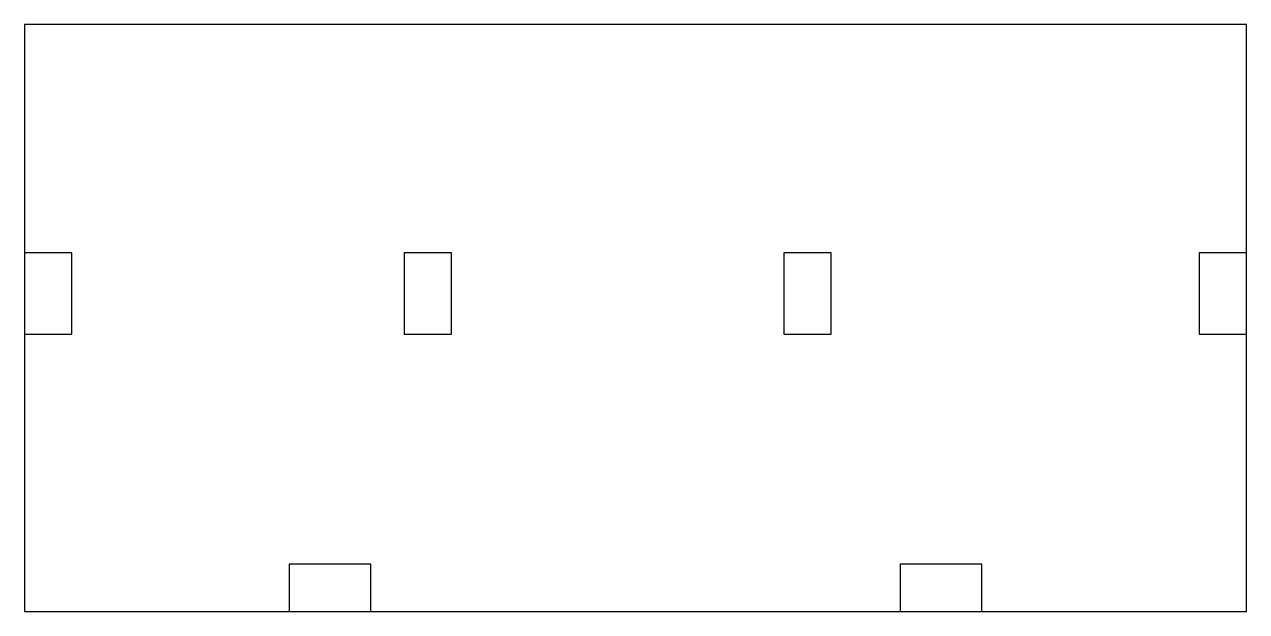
# Model space of a CAD drawing. Header units: millimetres. Extents: x 0 to 75, y 0 to 36.
import ezdxf

# ---------------------------------------------------------------- set-up
doc = ezdxf.new("R2010")
doc.units = ezdxf.units.MM
doc.layers.add('PINS', color=1, linetype='Continuous')
doc.layers.add('SKETCH', color=8, linetype='Continuous')

msp = doc.modelspace()

# ---------------------------------------------------------------- linework, layer by layer
at = {"layer": 'PINS', "color": 1}
for points in [[(0, 17), (2.9, 17), (2.9, 22), (0, 22)], [(23.3, 17), (26.2, 17), (26.2, 22), (23.3, 22)], [(46.6, 17), (49.5, 17), (49.5, 22), (46.6, 22)], [(72.1, 17), (75, 17), (75, 22), (72.1, 22)], [(16.25, 0), (21.25, 0), (21.25, 2.9), (16.25, 2.9)], [(53.75, 0), (58.75, 0), (58.75, 2.9), (53.75, 2.9)]]:
    msp.add_lwpolyline(points, close=True, dxfattribs=at)
at = {"layer": 'SKETCH', "color": 8}
msp.add_lwpolyline([(0, 0), (75, 0), (75, 36), (0, 36)], close=True, dxfattribs=at)

doc.saveas('drawing.dxf')
